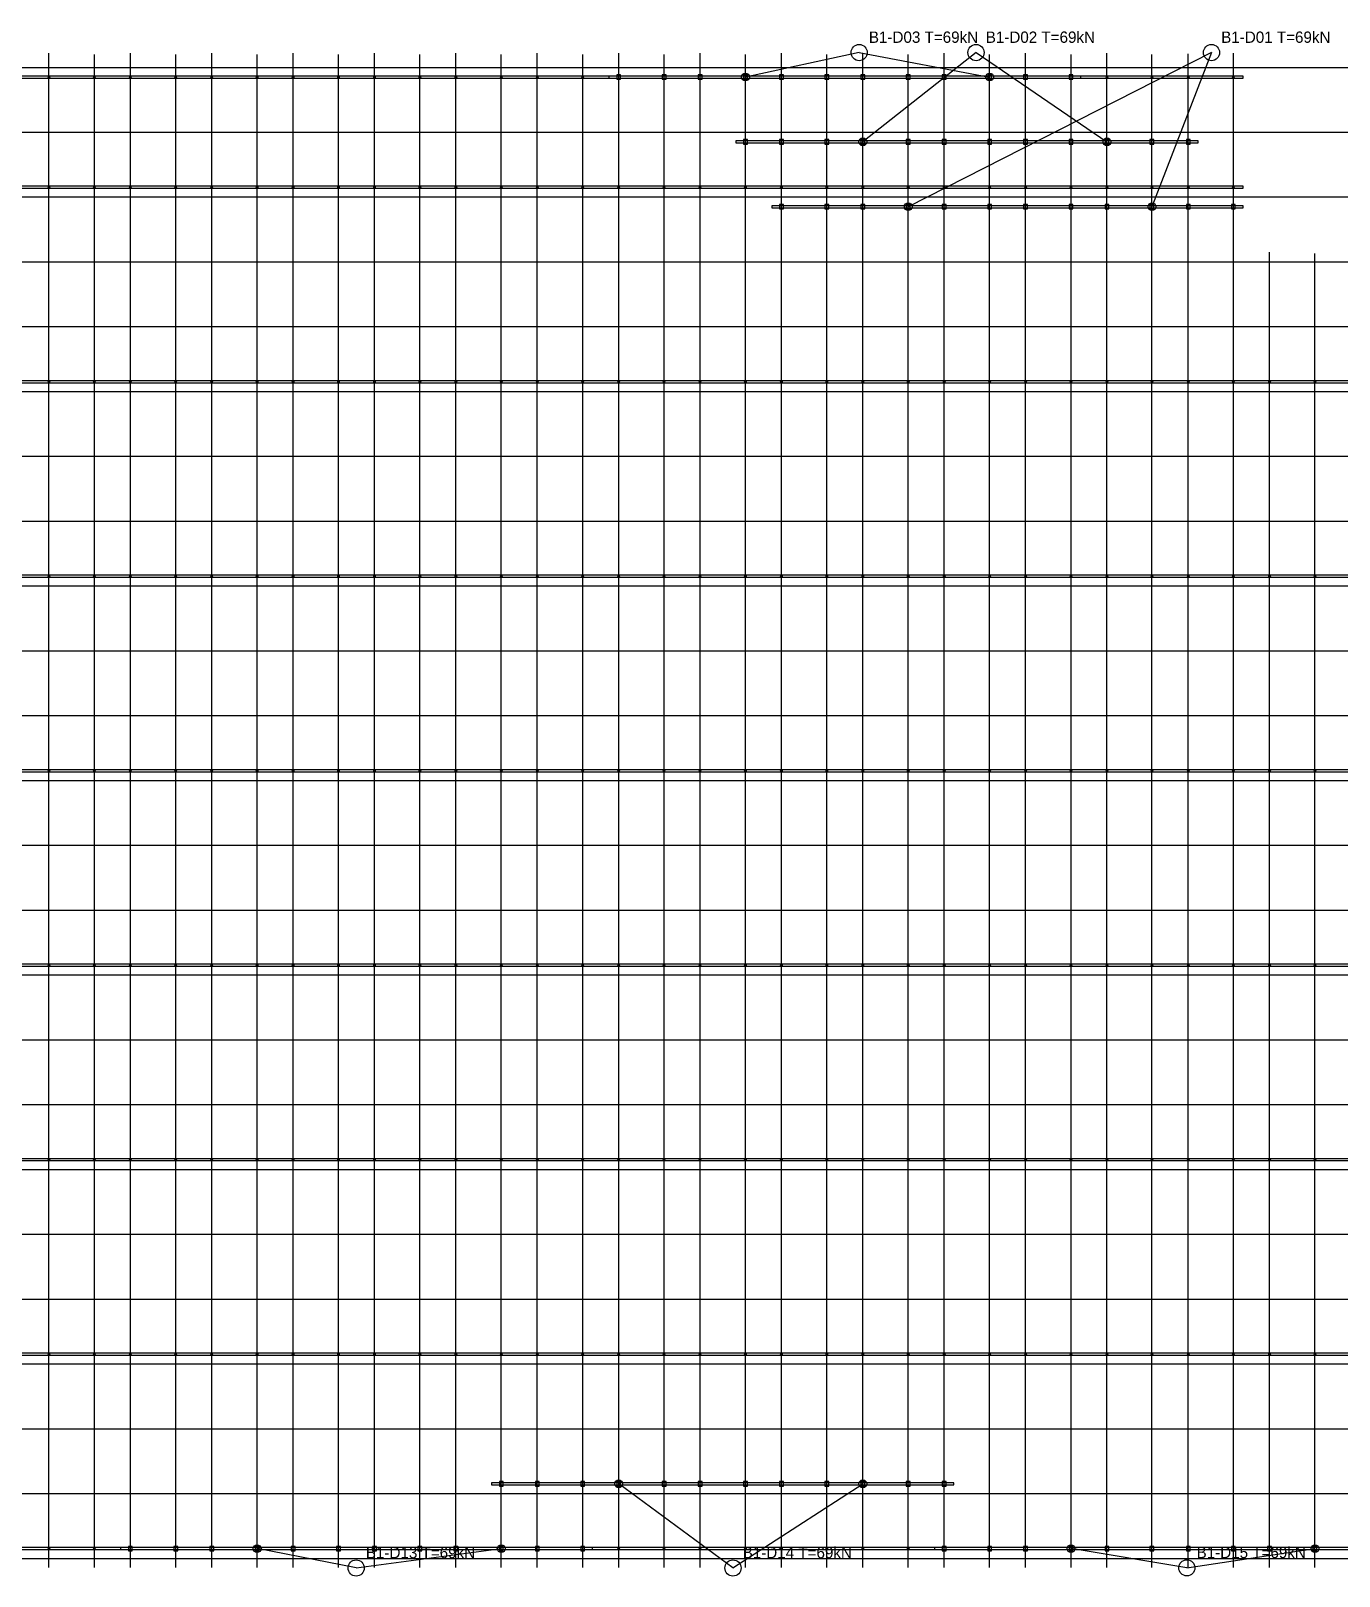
# Model space of a CAD drawing. Header units: millimetres. Extents: x -237679 to -102976, y -59506 to -8266.
# Drawn here: x -198398 to -158055, y -59506 to -11835 of the extents above; entities that cross this region are included whole.
import ezdxf

# ---------------------------------------------------------------- set-up
doc = ezdxf.new("R2010")
doc.units = ezdxf.units.MM
doc.header["$MEASUREMENT"] = 0
for name, color, linetype in [('00_THAM_CHIEU_C52', 8, 'Continuous'), ('00_THAM_CHIEU_HANG_PHAO', 9, 'Continuous'), ('09_ONG_40X60_GIANG', 4, 'Continuous'), ('09_ONG_40X60_NEO', 5, 'Continuous'), ('10_BU_LONG_M10X120', 3, 'Continuous'), ('10_MOC_CHU_KI', 2, 'Continuous'), ('11_DIEM_NEO_CAP', 1, 'Continuous')]:
    doc.layers.add(name, color=color, linetype=linetype)

msp = doc.modelspace()

# ---------------------------------------------------------------- linework, layer by layer
at = {"layer": '00_THAM_CHIEU_C52'}
for p, q in [((-197842.25, -59236.22), (-197842.25, -12523.7)), ((-196442.25, -59236.22), (-196442.25, -12562.74)), ((-195332.25, -59236.22), (-195332.25, -12523.7)), ((-193932.25, -59236.22), (-193932.25, -12562.74)), ((-192822.25, -59236.22), (-192822.25, -12523.7)), ((-191422.25, -59236.22), (-191422.25, -12562.74)), ((-190312.25, -59236.22), (-190312.25, -12523.7)), ((-188912.25, -59236.22), (-188912.25, -12562.74)), ((-187802.25, -59236.22), (-187802.25, -12523.7)), ((-186402.25, -59236.22), (-186402.25, -12562.74)), ((-185292.25, -59236.22), (-185292.25, -12523.7)), ((-183892.25, -59236.22), (-183892.25, -12562.74)), ((-182782.25, -59236.22), (-182782.25, -12523.7)), ((-181382.25, -59236.22), (-181382.25, -12562.74)), ((-180272.25, -59236.22), (-180272.25, -12523.7)), ((-178872.25, -59236.22), (-178872.25, -12562.74)), ((-177762.25, -59236.22), (-177762.25, -12523.7)), ((-176362.25, -59236.22), (-176362.25, -12562.74)), ((-175252.25, -59236.22), (-175252.25, -12523.7)), ((-173852.25, -59236.22), (-173852.25, -12562.74)), ((-172742.25, -59236.22), (-172742.25, -12523.7)), ((-171342.25, -59236.22), (-171342.25, -12562.74)), ((-170232.25, -59236.22), (-170232.25, -12523.7)), ((-168832.25, -59236.22), (-168832.25, -12562.74)), ((-167722.25, -59236.22), (-167722.25, -12523.7)), ((-166322.25, -59236.22), (-166322.25, -12562.74)), ((-165212.25, -59236.22), (-165212.25, -12523.7)), ((-163826.26, -59236.22), (-163826.26, -12562.74)), ((-162704.9, -59256.22), (-162704.9, -12543.7)), ((-161314.9, -59236.22), (-161314.9, -12523.7)), ((-160199.9, -59236.22), (-160199.9, -18665.53)), ((-158799.9, -59236.22), (-158799.9, -18704.58))]:
    msp.add_line(p, q, dxfattribs=at)
at = {"layer": '00_THAM_CHIEU_HANG_PHAO'}
for p, q in [((-237679.01, -12959), (-141469.9, -12959)), ((-237679.01, -14959), (-141469.9, -14959)), ((-237679.01, -16959), (-141469.9, -16959)), ((-237679.01, -18959), (-141469.9, -18959)), ((-237679.01, -20959), (-141469.9, -20959)), ((-237679.01, -22959), (-141469.9, -22959)), ((-237679.01, -24959), (-141469.9, -24959)), ((-237679.01, -26959), (-141469.9, -26959)), ((-237679.01, -28959), (-141469.9, -28959)), ((-237679.01, -30959), (-141469.9, -30959)), ((-237679.01, -32959), (-141469.9, -32959)), ((-237679.01, -34959), (-141469.9, -34959)), ((-237679.01, -36959), (-141469.9, -36959)), ((-237679.01, -38959), (-141469.9, -38959)), ((-237679.01, -40959), (-141469.9, -40959)), ((-237679.01, -42959), (-141469.9, -42959)), ((-237679.01, -44959), (-141469.9, -44959)), ((-237679.01, -46959), (-141469.9, -46959)), ((-237679.01, -48959), (-141469.9, -48959)), ((-237679.01, -50959), (-141469.9, -50959)), ((-237679.01, -52959), (-141469.9, -52959)), ((-237679.01, -54959), (-141469.9, -54959)), ((-237679.01, -56959), (-141469.9, -56959)), ((-237679.01, -58959), (-141469.9, -58959))]:
    msp.add_line(p, q, dxfattribs=at)
at = {"layer": '09_ONG_40X60_GIANG'}
for p, q in [((-161014.9, -13229), (-237479.01, -13229)), ((-237479.01, -13289), (-161014.9, -13289)), ((-161014.9, -13289), (-161014.9, -13229)), ((-161014.9, -16629), (-237479.01, -16629)), ((-161014.9, -16689), (-161014.9, -16629)), ((-237479.01, -16689), (-161014.9, -16689)), ((-141669.9, -22629), (-237479.01, -22629)), ((-237479.01, -22689), (-141669.9, -22689)), ((-141669.9, -28629), (-237479.01, -28629)), ((-237479.01, -28689), (-141669.9, -28689)), ((-141669.9, -34629), (-237479.01, -34629)), ((-237479.01, -34689), (-141669.9, -34689)), ((-141669.9, -40629), (-237479.01, -40629)), ((-237479.01, -40689), (-141669.9, -40689)), ((-141669.9, -46629), (-237479.01, -46629)), ((-237479.01, -46689), (-141669.9, -46689)), ((-141669.9, -52629), (-237479.01, -52629)), ((-237479.01, -52689), (-141669.9, -52689)), ((-141669.9, -58629), (-237479.01, -58629)), ((-237479.01, -58689), (-141669.9, -58689))]:
    msp.add_line(p, q, dxfattribs=at)
at = {"layer": '09_ONG_40X60_NEO'}
for p, q in [((-166022.25, -13229), (-180572.25, -13229)), ((-180572.25, -13229), (-180572.25, -13289)), ((-180572.25, -13289), (-166022.25, -13289)), ((-166022.25, -13289), (-166022.25, -13229)), ((-162404.9, -15229), (-176662.25, -15229)), ((-176662.25, -15229), (-176662.25, -15289)), ((-162404.9, -15289), (-162404.9, -15229)), ((-176662.25, -15289), (-162404.9, -15289)), ((-161014.9, -17229), (-175552.25, -17229)), ((-175552.25, -17229), (-175552.25, -17289)), ((-175552.25, -17289), (-161014.9, -17289)), ((-161014.9, -17289), (-161014.9, -17229)), ((-169932.25, -56629), (-184192.25, -56629)), ((-184192.25, -56629), (-184192.25, -56689)), ((-184192.25, -56689), (-169932.25, -56689)), ((-169932.25, -56689), (-169932.25, -56629)), ((-181082.25, -58629), (-195632.25, -58629)), ((-195632.25, -58629), (-195632.25, -58689)), ((-181082.25, -58689), (-181082.25, -58629)), ((-155989.9, -58629), (-170532.25, -58629)), ((-170532.25, -58629), (-170532.25, -58689)), ((-195632.25, -58689), (-181082.25, -58689)), ((-170532.25, -58689), (-155989.9, -58689))]:
    msp.add_line(p, q, dxfattribs=at)
at = {"layer": '10_BU_LONG_M10X120'}
for centre in [(-197842.25, -13259), (-196442.25, -13259), (-195332.25, -13259), (-193932.25, -13259), (-192822.25, -13259), (-191422.25, -13259), (-190312.25, -13259), (-188912.25, -13259), (-187802.25, -13259), (-186402.25, -13259), (-185292.25, -13259), (-183892.25, -13259), (-182782.25, -13259), (-181382.25, -13259), (-165212.25, -13259), (-163826.26, -13259), (-162704.9, -13259), (-161314.9, -13259), (-197842.25, -16659), (-196442.25, -16659), (-195332.25, -16659), (-193932.25, -16659), (-192822.25, -16659), (-191422.25, -16659), (-190312.25, -16659), (-188912.25, -16659), (-187802.25, -16659), (-186402.25, -16659), (-185292.25, -16659), (-183892.25, -16659), (-182782.25, -16659), (-181382.25, -16659), (-180272.25, -16659), (-178872.25, -16659), (-177762.25, -16659), (-176362.25, -16659), (-175252.25, -16659), (-173852.25, -16659), (-172742.25, -16659), (-171342.25, -16659), (-170232.25, -16659), (-168832.25, -16659), (-167722.25, -16659), (-166322.25, -16659), (-165212.25, -16659), (-163826.26, -16659), (-162704.9, -16659), (-161314.9, -16659), (-197842.25, -22659), (-196442.25, -22659), (-195332.25, -22659), (-193932.25, -22659), (-192822.25, -22659), (-191422.25, -22659), (-190312.25, -22659), (-188912.25, -22659), (-187802.25, -22659), (-186402.25, -22659), (-185292.25, -22659), (-183892.25, -22659), (-182782.25, -22659), (-181382.25, -22659), (-180272.25, -22659), (-178872.25, -22659), (-177762.25, -22659), (-176362.25, -22659), (-175252.25, -22659), (-173852.25, -22659), (-172742.25, -22659), (-171342.25, -22659), (-170232.25, -22659), (-168832.25, -22659), (-167722.25, -22659), (-166322.25, -22659), (-165212.25, -22659), (-163826.26, -22659), (-162704.9, -22659), (-161314.9, -22659), (-160199.9, -22659), (-158799.9, -22659), (-197842.25, -28659), (-196442.25, -28659), (-195332.25, -28659), (-193932.25, -28659), (-192822.25, -28659), (-191422.25, -28659), (-190312.25, -28659), (-188912.25, -28659), (-187802.25, -28659), (-186402.25, -28659), (-185292.25, -28659), (-183892.25, -28659), (-182782.25, -28659), (-181382.25, -28659), (-180272.25, -28659), (-178872.25, -28659), (-177762.25, -28659), (-176362.25, -28659), (-175252.25, -28659), (-173852.25, -28659), (-172742.25, -28659), (-171342.25, -28659), (-170232.25, -28659), (-168832.25, -28659), (-167722.25, -28659), (-166322.25, -28659), (-165212.25, -28659), (-163826.26, -28659), (-162704.9, -28659), (-161314.9, -28659), (-160199.9, -28659), (-158799.9, -28659), (-197842.25, -34659), (-196442.25, -34659), (-195332.25, -34659), (-193932.25, -34659), (-192822.25, -34659), (-191422.25, -34659), (-190312.25, -34659), (-188912.25, -34659), (-187802.25, -34659), (-186402.25, -34659), (-185292.25, -34659), (-183892.25, -34659), (-182782.25, -34659), (-181382.25, -34659), (-180272.25, -34659), (-178872.25, -34659), (-177762.25, -34659), (-176362.25, -34659), (-175252.25, -34659), (-173852.25, -34659), (-172742.25, -34659), (-171342.25, -34659), (-170232.25, -34659), (-168832.25, -34659), (-167722.25, -34659), (-166322.25, -34659), (-165212.25, -34659), (-163826.26, -34659), (-162704.9, -34659), (-161314.9, -34659), (-160199.9, -34659), (-158799.9, -34659), (-197842.25, -40659), (-196442.25, -40659), (-195332.25, -40659), (-193932.25, -40659), (-192822.25, -40659), (-191422.25, -40659), (-190312.25, -40659), (-188912.25, -40659), (-187802.25, -40659), (-186402.25, -40659), (-185292.25, -40659), (-183892.25, -40659), (-182782.25, -40659), (-181382.25, -40659), (-180272.25, -40659), (-178872.25, -40659), (-177762.25, -40659), (-176362.25, -40659), (-175252.25, -40659), (-173852.25, -40659), (-172742.25, -40659), (-171342.25, -40659), (-170232.25, -40659), (-168832.25, -40659), (-167722.25, -40659), (-166322.25, -40659), (-165212.25, -40659), (-163826.26, -40659), (-162704.9, -40659), (-161314.9, -40659), (-160199.9, -40659), (-158799.9, -40659), (-197842.25, -46659), (-196442.25, -46659), (-195332.25, -46659), (-193932.25, -46659), (-192822.25, -46659), (-191422.25, -46659), (-190312.25, -46659), (-188912.25, -46659), (-187802.25, -46659), (-186402.25, -46659), (-185292.25, -46659), (-183892.25, -46659), (-182782.25, -46659), (-181382.25, -46659), (-180272.25, -46659), (-178872.25, -46659), (-177762.25, -46659), (-176362.25, -46659), (-175252.25, -46659), (-173852.25, -46659), (-172742.25, -46659), (-171342.25, -46659), (-170232.25, -46659), (-168832.25, -46659), (-167722.25, -46659), (-166322.25, -46659), (-165212.25, -46659), (-163826.26, -46659), (-162704.9, -46659), (-161314.9, -46659), (-160199.9, -46659), (-158799.9, -46659), (-197842.25, -52659), (-196442.25, -52659), (-195332.25, -52659), (-193932.25, -52659), (-192822.25, -52659), (-191422.25, -52659), (-190312.25, -52659), (-188912.25, -52659), (-187802.25, -52659), (-186402.25, -52659), (-185292.25, -52659), (-183892.25, -52659), (-182782.25, -52659), (-181382.25, -52659), (-180272.25, -52659), (-178872.25, -52659), (-177762.25, -52659), (-176362.25, -52659), (-175252.25, -52659), (-173852.25, -52659), (-172742.25, -52659), (-171342.25, -52659), (-170232.25, -52659), (-168832.25, -52659), (-167722.25, -52659), (-166322.25, -52659), (-165212.25, -52659), (-163826.26, -52659), (-162704.9, -52659), (-161314.9, -52659), (-160199.9, -52659), (-158799.9, -52659), (-197842.25, -58659), (-196442.25, -58659), (-180272.25, -58659), (-178872.25, -58659), (-177762.25, -58659), (-176362.25, -58659), (-175252.25, -58659), (-173852.25, -58659), (-172742.25, -58659), (-171342.25, -58659)]:
    msp.add_circle(centre, 25, dxfattribs=at)
at = {"layer": '10_MOC_CHU_KI'}
for p, q in [((-180212.25, -13189), (-180332.25, -13189)), ((-180332.25, -13189), (-180332.25, -13329)), ((-180332.25, -13329), (-180212.25, -13329)), ((-180212.25, -13329), (-180212.25, -13189)), ((-178812.25, -13189), (-178932.25, -13189)), ((-178932.25, -13189), (-178932.25, -13329)), ((-178932.25, -13329), (-178812.25, -13329)), ((-178812.25, -13329), (-178812.25, -13189)), ((-177702.25, -13189), (-177822.25, -13189)), ((-177822.25, -13189), (-177822.25, -13329)), ((-177822.25, -13329), (-177702.25, -13329)), ((-177702.25, -13329), (-177702.25, -13189)), ((-176302.25, -13189), (-176422.25, -13189)), ((-176422.25, -13189), (-176422.25, -13329)), ((-176422.25, -13329), (-176302.25, -13329)), ((-176302.25, -13329), (-176302.25, -13189)), ((-175192.25, -13189), (-175312.25, -13189)), ((-175312.25, -13189), (-175312.25, -13329)), ((-175312.25, -13329), (-175192.25, -13329)), ((-175192.25, -13329), (-175192.25, -13189)), ((-173792.25, -13189), (-173912.25, -13189)), ((-173912.25, -13189), (-173912.25, -13329)), ((-173912.25, -13329), (-173792.25, -13329)), ((-173792.25, -13329), (-173792.25, -13189)), ((-172682.25, -13189), (-172802.25, -13189)), ((-172802.25, -13189), (-172802.25, -13329)), ((-172802.25, -13329), (-172682.25, -13329)), ((-172682.25, -13329), (-172682.25, -13189)), ((-171282.25, -13189), (-171402.25, -13189)), ((-171402.25, -13189), (-171402.25, -13329)), ((-171402.25, -13329), (-171282.25, -13329)), ((-171282.25, -13329), (-171282.25, -13189)), ((-170172.25, -13189), (-170292.25, -13189)), ((-170292.25, -13189), (-170292.25, -13329)), ((-170292.25, -13329), (-170172.25, -13329)), ((-170172.25, -13329), (-170172.25, -13189)), ((-168772.25, -13189), (-168892.25, -13189)), ((-168892.25, -13189), (-168892.25, -13329)), ((-168892.25, -13329), (-168772.25, -13329)), ((-168772.25, -13329), (-168772.25, -13189)), ((-167662.25, -13189), (-167782.25, -13189)), ((-167782.25, -13189), (-167782.25, -13329)), ((-167782.25, -13329), (-167662.25, -13329)), ((-167662.25, -13329), (-167662.25, -13189)), ((-166262.25, -13189), (-166382.25, -13189)), ((-166382.25, -13189), (-166382.25, -13329)), ((-166382.25, -13329), (-166262.25, -13329)), ((-166262.25, -13329), (-166262.25, -13189)), ((-176302.25, -15189), (-176422.25, -15189)), ((-176422.25, -15189), (-176422.25, -15329)), ((-176302.25, -15329), (-176302.25, -15189)), ((-175192.25, -15189), (-175312.25, -15189)), ((-175312.25, -15189), (-175312.25, -15329)), ((-175192.25, -15329), (-175192.25, -15189)), ((-173792.25, -15189), (-173912.25, -15189)), ((-173912.25, -15189), (-173912.25, -15329)), ((-173792.25, -15329), (-173792.25, -15189)), ((-172682.25, -15189), (-172802.25, -15189)), ((-172802.25, -15189), (-172802.25, -15329)), ((-172682.25, -15329), (-172682.25, -15189)), ((-171282.25, -15189), (-171402.25, -15189)), ((-171402.25, -15189), (-171402.25, -15329)), ((-171282.25, -15329), (-171282.25, -15189)), ((-170172.25, -15189), (-170292.25, -15189)), ((-170292.25, -15189), (-170292.25, -15329)), ((-170172.25, -15329), (-170172.25, -15189)), ((-168772.25, -15189), (-168892.25, -15189)), ((-168892.25, -15189), (-168892.25, -15329)), ((-168772.25, -15329), (-168772.25, -15189)), ((-167662.25, -15189), (-167782.25, -15189)), ((-167782.25, -15189), (-167782.25, -15329)), ((-167662.25, -15329), (-167662.25, -15189)), ((-166262.25, -15189), (-166382.25, -15189)), ((-166382.25, -15189), (-166382.25, -15329)), ((-166262.25, -15329), (-166262.25, -15189)), ((-165152.25, -15189), (-165272.25, -15189)), ((-165272.25, -15189), (-165272.25, -15329)), ((-165152.25, -15329), (-165152.25, -15189)), ((-163766.26, -15189), (-163886.26, -15189)), ((-163886.26, -15189), (-163886.26, -15329)), ((-163766.26, -15329), (-163766.26, -15189)), ((-162644.9, -15189), (-162764.9, -15189)), ((-162764.9, -15189), (-162764.9, -15329)), ((-162644.9, -15329), (-162644.9, -15189)), ((-176422.25, -15329), (-176302.25, -15329)), ((-175312.25, -15329), (-175192.25, -15329)), ((-173912.25, -15329), (-173792.25, -15329)), ((-172802.25, -15329), (-172682.25, -15329)), ((-171402.25, -15329), (-171282.25, -15329)), ((-170292.25, -15329), (-170172.25, -15329)), ((-168892.25, -15329), (-168772.25, -15329)), ((-167782.25, -15329), (-167662.25, -15329)), ((-166382.25, -15329), (-166262.25, -15329)), ((-165272.25, -15329), (-165152.25, -15329)), ((-163886.26, -15329), (-163766.26, -15329)), ((-162764.9, -15329), (-162644.9, -15329)), ((-175192.25, -17189), (-175312.25, -17189)), ((-175312.25, -17189), (-175312.25, -17329)), ((-175312.25, -17329), (-175192.25, -17329)), ((-175192.25, -17329), (-175192.25, -17189)), ((-173792.25, -17189), (-173912.25, -17189)), ((-173912.25, -17189), (-173912.25, -17329)), ((-173912.25, -17329), (-173792.25, -17329)), ((-173792.25, -17329), (-173792.25, -17189)), ((-172682.25, -17189), (-172802.25, -17189)), ((-172802.25, -17189), (-172802.25, -17329)), ((-172802.25, -17329), (-172682.25, -17329)), ((-172682.25, -17329), (-172682.25, -17189)), ((-171282.25, -17189), (-171402.25, -17189)), ((-171402.25, -17189), (-171402.25, -17329)), ((-171402.25, -17329), (-171282.25, -17329)), ((-171282.25, -17329), (-171282.25, -17189)), ((-170172.25, -17189), (-170292.25, -17189)), ((-170292.25, -17189), (-170292.25, -17329)), ((-170292.25, -17329), (-170172.25, -17329)), ((-170172.25, -17329), (-170172.25, -17189)), ((-168772.25, -17189), (-168892.25, -17189)), ((-168892.25, -17189), (-168892.25, -17329)), ((-168892.25, -17329), (-168772.25, -17329)), ((-168772.25, -17329), (-168772.25, -17189)), ((-167662.25, -17189), (-167782.25, -17189)), ((-167782.25, -17189), (-167782.25, -17329)), ((-167782.25, -17329), (-167662.25, -17329)), ((-167662.25, -17329), (-167662.25, -17189)), ((-166262.25, -17189), (-166382.25, -17189)), ((-166382.25, -17189), (-166382.25, -17329)), ((-166382.25, -17329), (-166262.25, -17329)), ((-166262.25, -17329), (-166262.25, -17189)), ((-165152.25, -17189), (-165272.25, -17189)), ((-165272.25, -17189), (-165272.25, -17329)), ((-165272.25, -17329), (-165152.25, -17329)), ((-165152.25, -17329), (-165152.25, -17189)), ((-163766.26, -17189), (-163886.26, -17189)), ((-163886.26, -17189), (-163886.26, -17329)), ((-163886.26, -17329), (-163766.26, -17329)), ((-163766.26, -17329), (-163766.26, -17189)), ((-162644.9, -17189), (-162764.9, -17189)), ((-162764.9, -17189), (-162764.9, -17329)), ((-162764.9, -17329), (-162644.9, -17329)), ((-162644.9, -17329), (-162644.9, -17189)), ((-161254.9, -17189), (-161374.9, -17189)), ((-161374.9, -17189), (-161374.9, -17329)), ((-161374.9, -17329), (-161254.9, -17329)), ((-161254.9, -17329), (-161254.9, -17189)), ((-183832.25, -56589), (-183952.25, -56589)), ((-183952.25, -56589), (-183952.25, -56729)), ((-183832.25, -56729), (-183832.25, -56589)), ((-182722.25, -56589), (-182842.25, -56589)), ((-182842.25, -56589), (-182842.25, -56729)), ((-182722.25, -56729), (-182722.25, -56589)), ((-181322.25, -56589), (-181442.25, -56589)), ((-181442.25, -56589), (-181442.25, -56729)), ((-181322.25, -56729), (-181322.25, -56589)), ((-180212.25, -56589), (-180332.25, -56589)), ((-180332.25, -56589), (-180332.25, -56729)), ((-180212.25, -56729), (-180212.25, -56589)), ((-178812.25, -56589), (-178932.25, -56589)), ((-178932.25, -56589), (-178932.25, -56729)), ((-178812.25, -56729), (-178812.25, -56589)), ((-177702.25, -56589), (-177822.25, -56589)), ((-177822.25, -56589), (-177822.25, -56729)), ((-177702.25, -56729), (-177702.25, -56589)), ((-176302.25, -56589), (-176422.25, -56589)), ((-176422.25, -56589), (-176422.25, -56729)), ((-176302.25, -56729), (-176302.25, -56589)), ((-175192.25, -56589), (-175312.25, -56589)), ((-175312.25, -56589), (-175312.25, -56729)), ((-175192.25, -56729), (-175192.25, -56589)), ((-173792.25, -56589), (-173912.25, -56589)), ((-173912.25, -56589), (-173912.25, -56729)), ((-173792.25, -56729), (-173792.25, -56589)), ((-172682.25, -56589), (-172802.25, -56589)), ((-172802.25, -56589), (-172802.25, -56729)), ((-172682.25, -56729), (-172682.25, -56589)), ((-171282.25, -56589), (-171402.25, -56589)), ((-171402.25, -56589), (-171402.25, -56729)), ((-171282.25, -56729), (-171282.25, -56589)), ((-170172.25, -56589), (-170292.25, -56589)), ((-170292.25, -56589), (-170292.25, -56729)), ((-170172.25, -56729), (-170172.25, -56589)), ((-183952.25, -56729), (-183832.25, -56729)), ((-182842.25, -56729), (-182722.25, -56729)), ((-181442.25, -56729), (-181322.25, -56729)), ((-180332.25, -56729), (-180212.25, -56729)), ((-178932.25, -56729), (-178812.25, -56729)), ((-177822.25, -56729), (-177702.25, -56729)), ((-176422.25, -56729), (-176302.25, -56729)), ((-175312.25, -56729), (-175192.25, -56729)), ((-173912.25, -56729), (-173792.25, -56729)), ((-172802.25, -56729), (-172682.25, -56729)), ((-171402.25, -56729), (-171282.25, -56729)), ((-170292.25, -56729), (-170172.25, -56729)), ((-195272.25, -58589), (-195392.25, -58589)), ((-195392.25, -58589), (-195392.25, -58729)), ((-195272.25, -58729), (-195272.25, -58589)), ((-193872.25, -58589), (-193992.25, -58589)), ((-193992.25, -58589), (-193992.25, -58729)), ((-193872.25, -58729), (-193872.25, -58589)), ((-192762.25, -58589), (-192882.25, -58589)), ((-192882.25, -58589), (-192882.25, -58729)), ((-192762.25, -58729), (-192762.25, -58589)), ((-191362.25, -58589), (-191482.25, -58589)), ((-191482.25, -58589), (-191482.25, -58729)), ((-191362.25, -58729), (-191362.25, -58589)), ((-190252.25, -58589), (-190372.25, -58589)), ((-190372.25, -58589), (-190372.25, -58729)), ((-190252.25, -58729), (-190252.25, -58589)), ((-188852.25, -58589), (-188972.25, -58589)), ((-188972.25, -58589), (-188972.25, -58729)), ((-188852.25, -58729), (-188852.25, -58589)), ((-187742.25, -58589), (-187862.25, -58589)), ((-187862.25, -58589), (-187862.25, -58729)), ((-187742.25, -58729), (-187742.25, -58589)), ((-186342.25, -58589), (-186462.25, -58589)), ((-186462.25, -58589), (-186462.25, -58729)), ((-186342.25, -58729), (-186342.25, -58589)), ((-185232.25, -58589), (-185352.25, -58589)), ((-185352.25, -58589), (-185352.25, -58729)), ((-185232.25, -58729), (-185232.25, -58589)), ((-183832.25, -58589), (-183952.25, -58589)), ((-183952.25, -58589), (-183952.25, -58729)), ((-183832.25, -58729), (-183832.25, -58589)), ((-182722.25, -58589), (-182842.25, -58589)), ((-182842.25, -58589), (-182842.25, -58729)), ((-182722.25, -58729), (-182722.25, -58589)), ((-181322.25, -58589), (-181442.25, -58589)), ((-181442.25, -58589), (-181442.25, -58729)), ((-181322.25, -58729), (-181322.25, -58589)), ((-170172.25, -58589), (-170292.25, -58589)), ((-170292.25, -58589), (-170292.25, -58729)), ((-170172.25, -58729), (-170172.25, -58589)), ((-168772.25, -58589), (-168892.25, -58589)), ((-168892.25, -58589), (-168892.25, -58729)), ((-168772.25, -58729), (-168772.25, -58589)), ((-167662.25, -58589), (-167782.25, -58589)), ((-167782.25, -58589), (-167782.25, -58729)), ((-167662.25, -58729), (-167662.25, -58589)), ((-166262.25, -58589), (-166382.25, -58589)), ((-166382.25, -58589), (-166382.25, -58729)), ((-166262.25, -58729), (-166262.25, -58589)), ((-165152.25, -58589), (-165272.25, -58589)), ((-165272.25, -58589), (-165272.25, -58729)), ((-165152.25, -58729), (-165152.25, -58589)), ((-163766.26, -58589), (-163886.26, -58589)), ((-163886.26, -58589), (-163886.26, -58729)), ((-163766.26, -58729), (-163766.26, -58589)), ((-162644.9, -58589), (-162764.9, -58589)), ((-162764.9, -58589), (-162764.9, -58729)), ((-162644.9, -58729), (-162644.9, -58589)), ((-161254.9, -58589), (-161374.9, -58589)), ((-161374.9, -58589), (-161374.9, -58729)), ((-161254.9, -58729), (-161254.9, -58589)), ((-160139.9, -58589), (-160259.9, -58589)), ((-160259.9, -58589), (-160259.9, -58729)), ((-160139.9, -58729), (-160139.9, -58589)), ((-158739.9, -58589), (-158859.9, -58589)), ((-158859.9, -58589), (-158859.9, -58729)), ((-158739.9, -58729), (-158739.9, -58589)), ((-195392.25, -58729), (-195272.25, -58729)), ((-193992.25, -58729), (-193872.25, -58729)), ((-192882.25, -58729), (-192762.25, -58729)), ((-191482.25, -58729), (-191362.25, -58729)), ((-190372.25, -58729), (-190252.25, -58729)), ((-188972.25, -58729), (-188852.25, -58729)), ((-187862.25, -58729), (-187742.25, -58729)), ((-186462.25, -58729), (-186342.25, -58729)), ((-185352.25, -58729), (-185232.25, -58729)), ((-183952.25, -58729), (-183832.25, -58729)), ((-182842.25, -58729), (-182722.25, -58729)), ((-181442.25, -58729), (-181322.25, -58729)), ((-170292.25, -58729), (-170172.25, -58729)), ((-168892.25, -58729), (-168772.25, -58729)), ((-167782.25, -58729), (-167662.25, -58729)), ((-166382.25, -58729), (-166262.25, -58729)), ((-165272.25, -58729), (-165152.25, -58729)), ((-163886.26, -58729), (-163766.26, -58729)), ((-162764.9, -58729), (-162644.9, -58729)), ((-161374.9, -58729), (-161254.9, -58729)), ((-160259.9, -58729), (-160139.9, -58729)), ((-158859.9, -58729), (-158739.9, -58729))]:
    msp.add_line(p, q, dxfattribs=at)
at = {"layer": '11_DIEM_NEO_CAP'}
for p, q in [((-172855.62, -12503.7), (-176362.25, -13259)), ((-172855.62, -12503.7), (-168832.25, -13259)), ((-169251.05, -12503.7), (-172742.25, -15259)), ((-161990.21, -12503.7), (-171342.25, -17259)), ((-169251.05, -12503.7), (-165212.25, -15259)), ((-161990.21, -12503.7), (-163826.26, -17259)), ((-176747.97, -59256.22), (-180272.25, -56659)), ((-176747.97, -59256.22), (-172742.25, -56659)), ((-188368.19, -59256.22), (-191422.25, -58659)), ((-188368.19, -59256.22), (-183892.25, -58659)), ((-162749.26, -59251.52), (-166322.25, -58659)), ((-162749.26, -59251.52), (-158799.9, -58659))]:
    msp.add_line(p, q, dxfattribs=at)
for centre, radius in [((-172855.62, -12503.7), 250), ((-169251.05, -12503.7), 250), ((-161990.21, -12503.7), 250), ((-176362.25, -13259), 120), ((-168832.25, -13259), 120), ((-172742.25, -15259), 120), ((-165212.25, -15259), 120), ((-171342.25, -17259), 120), ((-163826.26, -17259), 120), ((-180272.25, -56659), 120), ((-172742.25, -56659), 120), ((-191422.25, -58659), 120), ((-183892.25, -58659), 120), ((-166322.25, -58659), 120), ((-158799.9, -58659), 120), ((-188368.19, -59256.22), 250), ((-176747.97, -59256.22), 250), ((-162749.26, -59251.52), 250)]:
    msp.add_circle(centre, radius, dxfattribs=at)

# ---------------------------------------------------------------- texts
for s, p in [('B1-D03 T=69kN', (-172555.62, -12203.7)), ('B1-D02 T=69kN', (-168951.05, -12203.7)), ('B1-D01 T=69kN', (-161690.21, -12203.7)), ('B1-D13 T=69kN', (-188068.19, -58956.22)), ('B1-D14 T=69kN', (-176447.97, -58956.22)), ('B1-D15 T=69kN', (-162449.26, -58951.52))]:
    msp.add_text(s, height=350, dxfattribs=at).set_placement(p)

doc.saveas('drawing.dxf')
